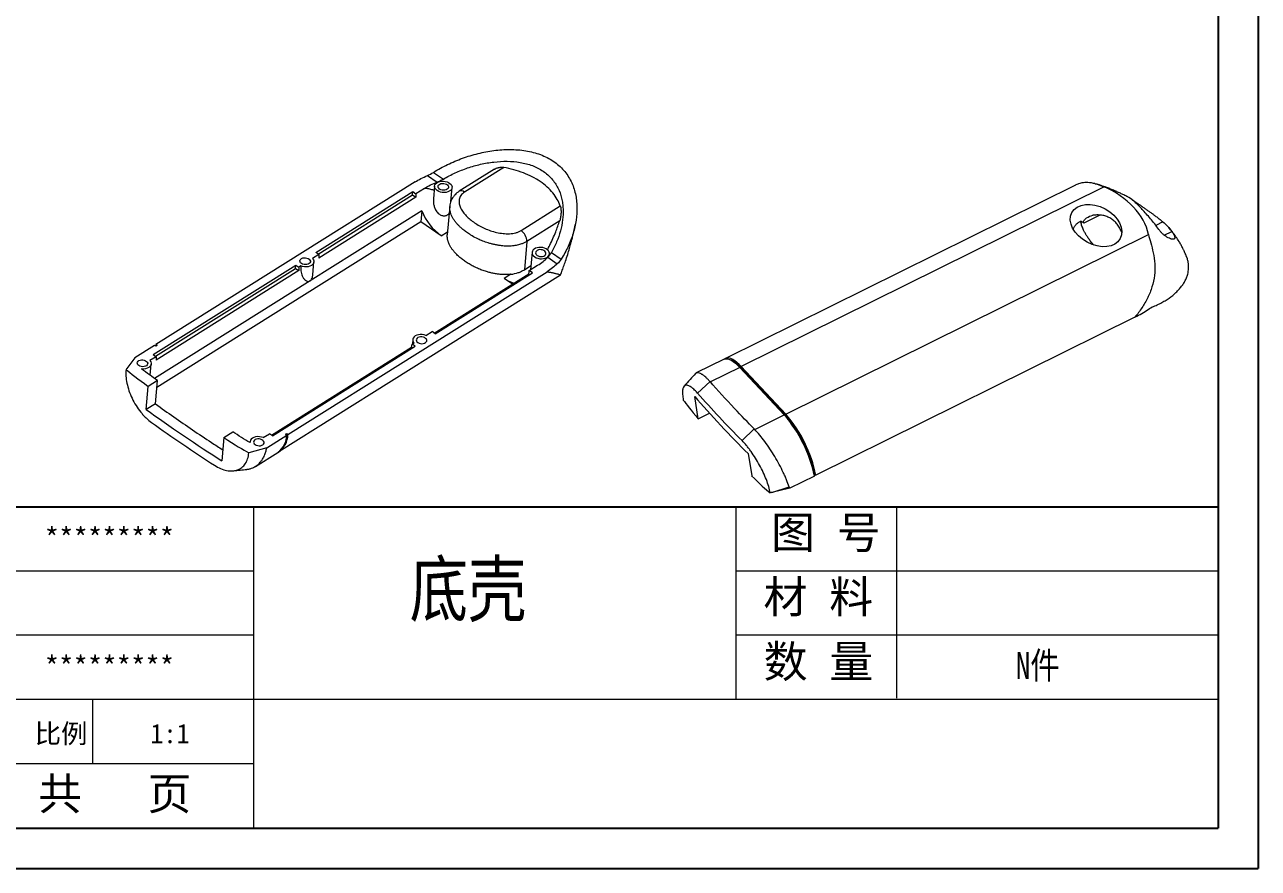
# Model space of a CAD drawing. Header units: inches. Extents: x 3168 to 3805, y 519 to 654.
# Drawn here: x 3259.9 to 3358.4, y 519 to 586.5 of the extents above; entities that cross this region are included whole.
import ezdxf

# ---------------------------------------------------------------- set-up
doc = ezdxf.new("R2010")
doc.units = ezdxf.units.IN
doc.layers.add('文字', color=81, linetype='Continuous')
doc.layers.add('细实线', color=3, linetype='Continuous', lineweight=9)
doc.styles.get("Standard").update_dxf_attribs({"font": 'txt', "bigfont": 'gbcbig.shx'})
doc.styles.add('宋体', font='', dxfattribs={"width": 0.8, "height": 3.5})
doc.styles.get('宋体').set_extended_font_data('SimSun')

msp = doc.modelspace()

# ---------------------------------------------------------------- linework, layer by layer
for p, q in [((3358.445, 653.956), (3358.445, 519.041)), ((3355.232, 650.744), (3355.232, 522.253)), ((3239.59, 547.951), (3355.232, 547.951)), ((3172.573, 522.253), (3355.232, 522.253)), ((3167.636, 519.041), (3358.445, 519.041))]:
    msp.add_line(p, q)
at = {"color": 7, "linetype": 'Continuous', "lineweight": 15}
for p, q in [((3297.394, 574.938), (3294.584, 573.173)), ((3298.139, 575.08), (3295.002, 573.11)), ((3291.051, 573.922), (3270.34, 560.917)), ((3292.042, 574.433), (3292.81, 573.91)), ((3292.53, 574.69), (3293.315, 574.157)), ((3283.116, 568.282), (3290.878, 573.156)), ((3283.307, 568.152), (3290.855, 572.891)), ((3290.855, 572.891), (3290.878, 573.156)), ((3290.855, 572.891), (3291.122, 572.709)), ((3290.878, 573.156), (3291.129, 572.985)), ((3291.804, 573.409), (3291.129, 572.985)), ((3292.612, 573.592), (3292.525, 572.572)), ((3293.911, 572.35), (3294.007, 573.473)), ((3343.824, 573.678), (3315.863, 559.811)), ((3346.114, 573.532), (3317.122, 559.153)), ((3291.122, 572.709), (3283.36, 567.835)), ((3293.827, 571.974), (3293.632, 569.697)), ((3294, 572.555), (3293.932, 572.595)), ((3299.525, 570.034), (3302.659, 572.002)), ((3291.591, 571.614), (3282.668, 566.011)), ((3291.591, 571.614), (3291.516, 570.73)), ((3291.516, 570.73), (3270.415, 557.48)), ((3293.149, 569.62), (3291.516, 570.73)), ((3302.616, 570.817), (3299.983, 569.163)), ((3299.983, 569.163), (3299.789, 566.903)), ((3320.677, 555.349), (3349.669, 569.729)), ((3283.367, 568.111), (3282.867, 567.797)), ((3283.367, 568.111), (3283.116, 568.282)), ((3300.403, 568.295), (3300.283, 566.901)), ((3301.655, 567.896), (3302.424, 567.373)), ((3301.787, 568.052), (3301.797, 568.176)), ((3301.946, 568.287), (3302.732, 567.753)), ((3270.115, 560.118), (3281.515, 567.277)), ((3270.306, 559.988), (3281.492, 567.012)), ((3281.492, 567.012), (3281.515, 567.277)), ((3281.492, 567.012), (3281.759, 566.83)), ((3281.515, 567.277), (3281.766, 567.106)), ((3281.927, 567.207), (3281.766, 567.106)), ((3282.881, 566.498), (3282.969, 567.527)), ((3299.789, 566.903), (3300.312, 567.231)), ((3300.176, 566.833), (3300.851, 567.257)), ((3282.668, 566.011), (3270.236, 558.204)), ((3281.759, 566.83), (3270.359, 559.672)), ((3280.178, 552.359), (3302.675, 566.486)), ((3280.894, 553.74), (3301.605, 566.745)), ((3292.59, 561.84), (3300.137, 566.579)), ((3292.665, 561.788), (3300.427, 566.662)), ((3298.711, 566.539), (3298.175, 566.202)), ((3298.829, 565.757), (3298.175, 566.202)), ((3300.213, 566.528), (3300.137, 566.579)), ((3300.427, 566.662), (3300.176, 566.833)), ((3348.587, 563.115), (3323.085, 550.466)), ((3291.914, 561.645), (3292.414, 561.959)), ((3292.665, 561.788), (3292.414, 561.959)), ((3290.813, 560.954), (3290.974, 561.055)), ((3290.872, 561.324), (3290.842, 560.972)), ((3270.243, 560.856), (3268.65, 559.856)), ((3270.115, 560.118), (3270.366, 559.947)), ((3270.343, 560.787), (3270.243, 560.856)), ((3270.34, 560.917), (3270.332, 560.795)), ((3270.44, 560.848), (3270.34, 560.917)), ((3270.44, 560.848), (3270.343, 560.787)), ((3279.589, 553.676), (3290.775, 560.7)), ((3279.664, 553.624), (3291.064, 560.783)), ((3290.85, 560.649), (3290.775, 560.7)), ((3291.064, 560.783), (3290.813, 560.954)), ((3268.65, 559.856), (3268.017, 559.007)), ((3270.366, 559.947), (3269.866, 559.633)), ((3269.89, 558.461), (3269.968, 559.364)), ((3315.744, 559.751), (3313.522, 558.649)), ((3317.002, 559.094), (3314.652, 557.928)), ((3317.002, 559.094), (3320.558, 555.29)), ((3320.677, 555.349), (3317.122, 559.153)), ((3320.694, 555.248), (3317.138, 559.051)), ((3270.462, 558.035), (3269.734, 557.578)), ((3270.304, 556.182), (3270.462, 558.035)), ((3269.576, 555.725), (3269.734, 557.578)), ((3314.627, 557.955), (3313.631, 557.039)), ((3270.304, 556.182), (3269.576, 555.725)), ((3313.688, 554.991), (3313.4, 556.767)), ((3313.688, 554.991), (3314.581, 555.434)), ((3318.202, 554.122), (3320.558, 555.29)), ((3318.146, 554.186), (3317.187, 553.236)), ((3275.766, 553.477), (3275.607, 551.624)), ((3275.766, 553.477), (3276.494, 553.934)), ((3277.871, 553.16), (3277.864, 553.083)), ((3278.912, 553.481), (3279.413, 553.795)), ((3279.197, 552.673), (3280.797, 553.679)), ((3279.664, 553.624), (3279.413, 553.795)), ((3280.697, 553.747), (3280.794, 553.808)), ((3280.697, 553.747), (3280.797, 553.679)), ((3280.781, 553.69), (3280.794, 553.808)), ((3280.794, 553.808), (3280.894, 553.74)), ((3279.197, 552.673), (3277.759, 552.264)), ((3278.304, 551.182), (3280.081, 552.298)), ((3317.667, 552.203), (3317.955, 550.427)), ((3322.966, 550.407), (3321.005, 549.434)), ((3323.014, 550.542), (3322.948, 550.509)), ((3323.014, 550.542), (3323.085, 550.466)), ((3319.556, 549.098), (3320.95, 549.553)), ((3321.005, 549.434), (3319.556, 549.098))]:
    msp.add_line(p, q, dxfattribs=at)
at = {"color": 8, "linetype": 'Continuous', "lineweight": 15}
for p, q in [((3345.789, 571.273), (3344.505, 570.636)), ((3293.149, 569.62), (3293.653, 569.936)), ((3350.817, 570.732), (3350.252, 570.452)), ((3350.917, 569.668), (3351.528, 569.971)), ((3317.138, 559.051), (3317.072, 559.019)), ((3320.627, 555.215), (3320.694, 555.248))]:
    msp.add_line(p, q, dxfattribs=at)
at = {"color": 7, "linetype": 'Continuous', "lineweight": 15, "flags": 128}
for points in [[(3292.825, 573.228), (3292.728, 573.309), (3292.658, 573.4), (3292.619, 573.497), (3292.613, 573.596), (3292.638, 573.692), (3292.696, 573.78), (3292.782, 573.857), (3292.892, 573.919), (3293.022, 573.963), (3293.166, 573.986), (3293.316, 573.989), (3293.466, 573.97), (3293.609, 573.93), (3293.738, 573.872), (3293.846, 573.798), (3293.93, 573.712), (3293.984, 573.617), (3294.008, 573.519), (3293.998, 573.421), (3293.956, 573.328), (3293.884, 573.245), (3293.785, 573.175), (3293.664, 573.122), (3293.527, 573.088), (3293.379, 573.075), (3293.228, 573.083), (3293.08, 573.113), (3292.944, 573.162), (3292.825, 573.228)], [(3293.019, 573.35), (3292.948, 573.412), (3292.904, 573.483), (3292.891, 573.558), (3292.908, 573.631), (3292.955, 573.696), (3293.029, 573.75), (3293.123, 573.787), (3293.231, 573.805), (3293.345, 573.804), (3293.457, 573.782), (3293.557, 573.742), (3293.639, 573.686), (3293.697, 573.618), (3293.726, 573.545), (3293.724, 573.47), (3293.691, 573.401), (3293.63, 573.34), (3293.546, 573.295), (3293.444, 573.266), (3293.331, 573.258), (3293.218, 573.27), (3293.111, 573.301), (3293.019, 573.35)], [(3300.615, 567.931), (3300.734, 567.864), (3300.871, 567.815), (3301.018, 567.786), (3301.169, 567.778), (3301.317, 567.791), (3301.455, 567.824), (3301.576, 567.877), (3301.674, 567.947), (3301.746, 568.03), (3301.788, 568.123), (3301.798, 568.221), (3301.775, 568.32), (3301.72, 568.415), (3301.637, 568.501), (3301.528, 568.575), (3301.399, 568.633), (3301.257, 568.672), (3301.107, 568.691), (3300.956, 568.689), (3300.813, 568.665), (3300.683, 568.622), (3300.572, 568.56), (3300.486, 568.483), (3300.429, 568.394), (3300.403, 568.299), (3300.41, 568.2), (3300.449, 568.102), (3300.518, 568.011), (3300.615, 567.931)], [(3300.809, 568.052), (3300.901, 568.004), (3301.008, 567.973), (3301.122, 567.961), (3301.234, 567.969), (3301.336, 567.997), (3301.421, 568.043), (3301.482, 568.103), (3301.514, 568.173), (3301.516, 568.248), (3301.487, 568.321), (3301.429, 568.388), (3301.347, 568.444), (3301.247, 568.485), (3301.135, 568.506), (3301.022, 568.508), (3300.913, 568.49), (3300.819, 568.452), (3300.746, 568.399), (3300.698, 568.333), (3300.681, 568.26), (3300.695, 568.186), (3300.738, 568.115), (3300.809, 568.052)], [(3281.98, 567.404), (3281.91, 567.466), (3281.866, 567.538), (3281.852, 567.612), (3281.87, 567.685), (3281.917, 567.751), (3281.99, 567.804), (3282.085, 567.842), (3282.193, 567.86), (3282.307, 567.858), (3282.418, 567.836), (3282.519, 567.796), (3282.601, 567.74), (3282.658, 567.673), (3282.687, 567.6), (3282.686, 567.525), (3282.653, 567.455), (3282.592, 567.395), (3282.507, 567.349), (3282.405, 567.321), (3282.293, 567.313), (3282.179, 567.324), (3282.072, 567.356), (3281.98, 567.404)], [(3282.867, 567.797), (3282.932, 567.703), (3282.966, 567.604), (3282.966, 567.504), (3282.933, 567.407), (3282.868, 567.32), (3282.774, 567.245), (3282.656, 567.187), (3282.52, 567.148), (3282.372, 567.13), (3282.219, 567.135), (3282.068, 567.16), (3281.927, 567.207)], [(3291.914, 561.645), (3291.773, 561.691), (3291.622, 561.717), (3291.469, 561.721), (3291.321, 561.703), (3291.185, 561.664), (3291.067, 561.606), (3290.973, 561.532), (3290.908, 561.444), (3290.875, 561.348), (3290.875, 561.248), (3290.909, 561.149), (3290.974, 561.055)], [(3291.278, 561.082), (3291.371, 561.033), (3291.477, 561.002), (3291.591, 560.99), (3291.703, 560.998), (3291.805, 561.027), (3291.89, 561.072), (3291.951, 561.133), (3291.984, 561.202), (3291.986, 561.277), (3291.957, 561.351), (3291.899, 561.418), (3291.817, 561.474), (3291.716, 561.514), (3291.605, 561.536), (3291.491, 561.537), (3291.383, 561.519), (3291.288, 561.482), (3291.215, 561.428), (3291.168, 561.363), (3291.15, 561.29), (3291.164, 561.215), (3291.208, 561.144), (3291.278, 561.082)], [(3268.979, 559.24), (3268.909, 559.303), (3268.865, 559.374), (3268.851, 559.448), (3268.869, 559.521), (3268.916, 559.587), (3268.989, 559.64), (3269.084, 559.678), (3269.192, 559.696), (3269.306, 559.694), (3269.417, 559.673), (3269.517, 559.632), (3269.6, 559.576), (3269.657, 559.509), (3269.686, 559.436), (3269.684, 559.361), (3269.652, 559.291), (3269.591, 559.231), (3269.506, 559.185), (3269.404, 559.157), (3269.292, 559.149), (3269.178, 559.161), (3269.071, 559.192), (3268.979, 559.24)], [(3269.866, 559.633), (3269.931, 559.538), (3269.965, 559.438), (3269.964, 559.337), (3269.93, 559.24), (3269.863, 559.153), (3269.767, 559.078), (3269.648, 559.02), (3269.509, 558.982), (3269.359, 558.966), (3269.205, 558.972)], [(3315.744, 559.751), (3315.803, 559.774), (3315.915, 559.79), (3316.041, 559.777), (3316.178, 559.733), (3316.326, 559.661), (3316.484, 559.559), (3316.651, 559.43), (3316.824, 559.275), (3317.002, 559.094)], [(3317.122, 559.153), (3316.943, 559.334), (3316.77, 559.49), (3316.604, 559.619), (3316.446, 559.72), (3316.298, 559.793), (3316.16, 559.836), (3316.035, 559.85), (3315.922, 559.834), (3315.824, 559.788), (3315.807, 559.775)], [(3278.912, 553.481), (3278.77, 553.528), (3278.619, 553.553), (3278.464, 553.557), (3278.315, 553.539), (3278.178, 553.499), (3278.06, 553.439), (3277.968, 553.363), (3277.904, 553.274), (3277.873, 553.177), (3277.876, 553.076)], [(3278.277, 552.918), (3278.369, 552.869), (3278.476, 552.838), (3278.59, 552.826), (3278.702, 552.834), (3278.804, 552.863), (3278.889, 552.909), (3278.95, 552.969), (3278.983, 553.039), (3278.984, 553.113), (3278.955, 553.187), (3278.898, 553.254), (3278.816, 553.31), (3278.715, 553.35), (3278.604, 553.372), (3278.49, 553.374), (3278.382, 553.355), (3278.287, 553.318), (3278.214, 553.264), (3278.167, 553.199), (3278.149, 553.126), (3278.163, 553.051), (3278.207, 552.98), (3278.277, 552.918)]]:
    msp.add_lwpolyline(points, dxfattribs=at)
at = {"color": 7, "linetype": 'Continuous', "lineweight": 15}
for centre, radius, start, end in [((3293.484, 572.788), 2.363, 175.2253, 181.91103), ((3295.791, 573.289), 4.522, 201.74982, 234.24812), ((3298.921, 569.162), 1.061, 0.07529, 55.3098), ((3285.722, 567.914), 2.363, 175.2253, 181.91103), ((3284.121, 566.909), 2.363, 175.2253, 181.91103), ((3299.544, 568.137), 2.371, 234.71477, 255.72311), ((3298.267, 566.992), 1.916, 347.55446, 355.24473), ((3288.904, 561.113), 1.916, 347.55446, 355.24473), ((3272.721, 559.75), 2.363, 175.2253, 181.91103), ((3315.449, 557.673), 2.181, 39.21599, 68.3001), ((3312.529, 548.296), 10.648, 11.43492, 41.06091), ((3312.646, 548.354), 10.65, 11.4386, 41.05723), ((3312.955, 548.507), 10.263, 11.4386, 41.05723), ((3279.093, 553.687), 1.704, 305.39964, 359.72219), ((3279.207, 553.743), 1.687, 303.0899, 359.88044)]:
    msp.add_arc(centre, radius, start, end, dxfattribs=at)
at = {"color": 8, "linetype": 'Continuous', "lineweight": 15}
msp.add_arc((3294.746, 572.828), 0.381, 47.72331, 114.96241, dxfattribs=at)
at = {"color": 7, "linetype": 'Continuous', "lineweight": 15}
for centre, major_axis, ratio, start_param, end_param in [((3343.689, 569.546), (5.982, -1.339), 0.743387, 0.331709, 1.324338), ((3272.949, 555.653), (5.281, -3.585), 0.041095, 3.503678, 4.086105), ((3316.066, 552.83), (-3.738, 3.99), 0.058398, 0.362679, 0.944979), ((3315.779, 554.607), (-3.738, 3.99), 0.058398, 0.944979, 2.16147), ((3272.79, 553.799), (5.281, -3.585), 0.041095, 4.086105, 5.302596), ((3272.949, 555.653), (5.281, -3.585), 0.041095, 5.302596, 5.884896), ((3316.066, 552.83), (-3.738, 3.99), 0.058398, 2.16147, 2.743897), ((3309.392, 546.737), (11.631, 2.633), 0.227157, 0.024823, 0.07206)]:
    msp.add_ellipse(centre, major_axis=major_axis, ratio=ratio, start_param=start_param, end_param=end_param, dxfattribs=at)
msp.add_ellipse((3345.481, 570.435), major_axis=(1.933, -1.043), ratio=0.689432, dxfattribs=at)
for points, knots in [([(3292.53, 574.69), (3292.892, 574.919), (3293.267, 575.125), (3294.039, 575.499), (3294.436, 575.667), (3295.05, 575.889), (3295.257, 575.958), (3295.672, 576.084), (3295.881, 576.142), (3296.508, 576.297), (3296.93, 576.378), (3297.568, 576.461), (3297.782, 576.482), (3298.211, 576.511), (3298.427, 576.518), (3299.067, 576.516), (3299.485, 576.484), (3300.098, 576.383), (3300.3, 576.341), (3300.696, 576.237), (3300.887, 576.176), (3301.442, 575.967), (3301.785, 575.793), (3302.257, 575.474), (3302.407, 575.359), (3302.683, 575.115), (3302.811, 574.987), (3303.048, 574.716), (3303.156, 574.574), (3303.354, 574.276), (3303.442, 574.122), (3303.675, 573.649), (3303.789, 573.319), (3303.905, 572.806), (3303.934, 572.632), (3303.975, 572.284), (3303.987, 572.11), (3303.999, 571.584), (3303.975, 571.231), (3303.897, 570.697), (3303.863, 570.517), (3303.783, 570.161), (3303.736, 569.985), (3303.577, 569.457), (3303.445, 569.11), (3303.129, 568.424), (3302.944, 568.084), (3302.732, 567.753)], [0, 0, 0, 0, 0.0625, 0.0625, 0.125, 0.125, 0.15625, 0.15625, 0.1875, 0.1875, 0.25, 0.25, 0.28125, 0.28125, 0.3125, 0.3125, 0.375, 0.375, 0.40625, 0.40625, 0.4375, 0.4375, 0.5, 0.5, 0.53125, 0.53125, 0.5625, 0.5625, 0.59375, 0.59375, 0.625, 0.625, 0.6875, 0.6875, 0.71875, 0.71875, 0.75, 0.75, 0.8125, 0.8125, 0.84375, 0.84375, 0.875, 0.875, 0.9375, 0.9375, 1, 1, 1, 1]), ([(3293.315, 574.157), (3293.467, 574.246), (3293.624, 574.333), (3293.942, 574.497), (3294.102, 574.574), (3294.589, 574.795), (3294.92, 574.925), (3295.595, 575.153), (3295.938, 575.251), (3296.639, 575.412), (3296.997, 575.475), (3297.706, 575.558), (3298.059, 575.579), (3298.764, 575.57), (3299.117, 575.541), (3299.792, 575.426), (3300.118, 575.342), (3300.739, 575.107), (3301.028, 574.959), (3301.42, 574.694), (3301.544, 574.598), (3301.773, 574.396), (3301.879, 574.29), (3302.075, 574.066), (3302.165, 573.948), (3302.329, 573.702), (3302.403, 573.574), (3302.599, 573.183), (3302.695, 572.91), (3302.797, 572.486), (3302.823, 572.342), (3302.862, 572.054), (3302.874, 571.91), (3302.892, 571.475), (3302.879, 571.182), (3302.808, 570.594), (3302.749, 570.296), (3302.59, 569.71), (3302.491, 569.42), (3302.25, 568.848), (3302.11, 568.565), (3301.946, 568.287)], [0, 0, 0, 0, 0.03125, 0.03125, 0.0625, 0.0625, 0.125, 0.125, 0.1875, 0.1875, 0.25, 0.25, 0.3125, 0.3125, 0.375, 0.375, 0.4375, 0.4375, 0.5, 0.5, 0.53125, 0.53125, 0.5625, 0.5625, 0.59375, 0.59375, 0.625, 0.625, 0.6875, 0.6875, 0.71875, 0.71875, 0.75, 0.75, 0.8125, 0.8125, 0.875, 0.875, 0.9375, 0.9375, 1, 1, 1, 1]), ([(3297.394, 574.937), (3297.41, 574.947), (3297.446, 574.969), (3297.506, 574.999), (3297.572, 575.027), (3297.645, 575.051), (3297.724, 575.072), (3297.81, 575.087), (3297.898, 575.096), (3297.983, 575.097), (3298.064, 575.092), (3298.114, 575.084), (3298.139, 575.08)], [0, 0, 0, 0, 0.07411, 0.167592, 0.26251, 0.357888, 0.46832, 0.579454, 0.692854, 0.807077, 0.90324, 1, 1, 1, 1]), ([(3302.659, 572.002), (3302.596, 572.181), (3302.515, 572.357), (3302.317, 572.705), (3302.199, 572.878), (3301.795, 573.373), (3301.461, 573.676), (3300.656, 574.225), (3300.204, 574.457), (3299.462, 574.742), (3299.203, 574.827), (3298.679, 574.971), (3298.411, 575.031), (3298.139, 575.08)], [0, 0, 0, 0, 0.125, 0.125, 0.25, 0.25, 0.5, 0.5, 0.75, 0.75, 0.875, 0.875, 1, 1, 1, 1]), ([(3292.81, 573.91), (3292.893, 573.943), (3292.978, 573.98), (3293.146, 574.062), (3293.23, 574.107), (3293.315, 574.157)], [0, 0, 0, 0, 0.5, 0.5, 1, 1, 1, 1]), ([(3343.826, 573.674), (3343.921, 573.72), (3344.133, 573.82), (3344.424, 573.887), (3344.701, 573.909), (3344.905, 573.897), (3345.149, 573.863), (3345.397, 573.802), (3345.699, 573.701), (3345.925, 573.612), (3346.067, 573.552), (3346.114, 573.532)], [0, 0, 0, 0, 0.133026, 0.294513, 0.404062, 0.515289, 0.571177, 0.729546, 0.836735, 0.945404, 1, 1, 1, 1]), ([(3292.582, 573.241), (3292.545, 573.254), (3292.392, 573.308), (3292.144, 573.362), (3291.929, 573.396), (3291.819, 573.408), (3291.807, 573.409), (3291.804, 573.409)], [0, 0, 0, 0, 0.131666, 0.543959, 0.950571, 0.990097, 1, 1, 1, 1]), ([(3294.585, 573.174), (3294.585, 573.174), (3294.517, 573.136), (3294.403, 573.047), (3294.243, 572.903), (3294.111, 572.745), (3294.002, 572.571), (3293.918, 572.388), (3293.861, 572.197), (3293.833, 572.055), (3293.83, 571.978), (3293.829, 571.966)], [0, 0, 0, 0, 0.000529, 0.150492, 0.282908, 0.424075, 0.561575, 0.69853, 0.835974, 0.975178, 1, 1, 1, 1]), ([(3295.002, 573.11), (3294.88, 573.033), (3294.784, 572.943), (3294.642, 572.74), (3294.599, 572.631), (3294.56, 572.406), (3294.563, 572.293), (3294.606, 572.065), (3294.645, 571.952), (3294.749, 571.731), (3294.814, 571.623), (3294.966, 571.412), (3295.053, 571.309), (3295.337, 571.012), (3295.558, 570.829), (3295.932, 570.574), (3296.064, 570.493), (3296.337, 570.342), (3296.478, 570.271), (3296.772, 570.14), (3296.924, 570.08), (3297.241, 569.972), (3297.406, 569.924), (3297.739, 569.847), (3297.91, 569.817), (3298.258, 569.78), (3298.432, 569.774), (3298.689, 569.786), (3298.776, 569.794), (3298.943, 569.819), (3299.023, 569.835), (3299.18, 569.877), (3299.256, 569.902), (3299.398, 569.962), (3299.464, 569.996), (3299.525, 570.034)], [0, 0, 0, 0, 0.0625, 0.0625, 0.125, 0.125, 0.1875, 0.1875, 0.25, 0.25, 0.3125, 0.3125, 0.375, 0.375, 0.5, 0.5, 0.5625, 0.5625, 0.625, 0.625, 0.6875, 0.6875, 0.75, 0.75, 0.8125, 0.8125, 0.875, 0.875, 0.90625, 0.90625, 0.9375, 0.9375, 0.96875, 0.96875, 1, 1, 1, 1]), ([(3348.055, 572.706), (3348.043, 572.713), (3347.922, 572.777), (3347.712, 572.879), (3347.415, 573.02), (3347.118, 573.153), (3346.805, 573.286), (3346.539, 573.393), (3346.337, 573.471), (3346.175, 573.531), (3345.979, 573.603), (3345.766, 573.678), (3345.616, 573.727), (3345.554, 573.748)], [0, 0, 0, 0, 0.0156009, 0.1513896, 0.2582671, 0.3787874, 0.5106094, 0.6341006, 0.6961903, 0.7500346, 0.8248665, 0.9269128, 1, 1, 1, 1]), ([(3292.53, 572.571), (3292.526, 572.541), (3292.511, 572.423), (3292.526, 572.213), (3292.578, 571.944), (3292.67, 571.717), (3292.785, 571.539), (3292.894, 571.42), (3293.009, 571.33), (3293.121, 571.269), (3293.241, 571.228), (3293.357, 571.211), (3293.467, 571.217), (3293.562, 571.241), (3293.647, 571.281), (3293.715, 571.334), (3293.76, 571.382), (3293.776, 571.413), (3293.78, 571.419)], [0, 0, 0, 0, 0.037851, 0.150243, 0.264828, 0.383372, 0.4573, 0.533372, 0.58802, 0.644114, 0.698828, 0.75557, 0.803922, 0.853904, 0.898829, 0.945111, 0.989195, 1, 1, 1, 1]), ([(3302.659, 572.002), (3302.684, 571.93), (3302.701, 571.846), (3302.72, 571.659), (3302.723, 571.558), (3302.715, 571.347), (3302.705, 571.237), (3302.671, 571.019), (3302.647, 570.912), (3302.616, 570.817)], [0, 0, 0, 0, 0.25, 0.25, 0.5, 0.5, 0.75, 0.75, 1, 1, 1, 1]), ([(3348.101, 572.681), (3348.095, 572.684), (3348.082, 572.692), (3348.068, 572.7), (3348.059, 572.705), (3348.056, 572.706), (3348.056, 572.707)], [0, 0, 0, 0, 0.3020153, 0.6064612, 0.9183402, 1, 1, 1, 1]), ([(3350.5, 570.117), (3350.28, 570.428), (3350.052, 570.715), (3349.712, 571.117), (3349.599, 571.247), (3349.381, 571.492), (3349.275, 571.608), (3349.071, 571.827), (3348.972, 571.93), (3348.781, 572.123), (3348.688, 572.213), (3348.421, 572.459), (3348.259, 572.589), (3348.101, 572.681)], [0, 0, 0, 0, 0.25, 0.25, 0.375, 0.375, 0.5, 0.5, 0.625, 0.625, 0.75, 0.75, 1, 1, 1, 1]), ([(3348.37, 572.492), (3348.388, 572.48), (3348.479, 572.42), (3348.616, 572.329), (3348.768, 572.226), (3348.905, 572.133), (3349.069, 572.02), (3349.274, 571.878), (3349.451, 571.754), (3349.592, 571.654), (3349.696, 571.581), (3349.832, 571.483), (3350.003, 571.36), (3350.18, 571.229), (3350.354, 571.099), (3350.512, 570.978), (3350.649, 570.869), (3350.746, 570.791), (3350.793, 570.752), (3350.817, 570.732)], [0, 0, 0, 0, 0.025801, 0.128092, 0.179636, 0.218883, 0.297727, 0.37788, 0.459431, 0.500468, 0.53865, 0.576833, 0.65453, 0.733324, 0.781238, 0.862182, 0.928159, 0.963999, 1, 1, 1, 1]), ([(3344.505, 570.636), (3344.488, 570.647), (3344.472, 570.659), (3344.451, 570.689), (3344.447, 570.709), (3344.454, 570.75), (3344.464, 570.77), (3344.487, 570.81), (3344.501, 570.829), (3344.574, 570.921), (3344.646, 570.985), (3344.872, 571.151), (3345.043, 571.228), (3345.226, 571.255)], [0, 0, 0, 0, 0.0625, 0.0625, 0.125, 0.125, 0.1875, 0.1875, 0.25, 0.25, 0.5, 0.5, 1, 1, 1, 1]), ([(3347.531, 569.869), (3347.529, 569.877), (3347.507, 569.946), (3347.454, 570.069), (3347.372, 570.236), (3347.277, 570.392), (3347.172, 570.538), (3347.057, 570.672), (3346.932, 570.794), (3346.799, 570.903), (3346.657, 571), (3346.506, 571.082), (3346.348, 571.152), (3346.182, 571.207), (3346.009, 571.247), (3345.83, 571.273), (3345.645, 571.284), (3345.483, 571.281), (3345.342, 571.27), (3345.265, 571.26), (3345.226, 571.255)], [0, 0, 0, 0, 0.007882, 0.069807, 0.131435, 0.193338, 0.254965, 0.316861, 0.378488, 0.440383, 0.50201, 0.563912, 0.62554, 0.687459, 0.749092, 0.811056, 0.87063, 0.930599, 0.965243, 1, 1, 1, 1]), ([(3301.633, 568.49), (3301.698, 568.615), (3301.855, 568.917), (3302.076, 569.398), (3302.354, 570.051), (3302.515, 570.522), (3302.616, 570.817)], [0, 0, 0, 0, 0.1613974, 0.3880378, 0.6158024, 1, 1, 1, 1]), ([(3302.678, 566.488), (3302.68, 566.492), (3302.704, 566.551), (3302.775, 566.737), (3302.896, 567.059), (3303.051, 567.502), (3303.21, 567.984), (3303.357, 568.467), (3303.479, 568.898), (3303.58, 569.282), (3303.699, 569.761), (3303.792, 570.173), (3303.85, 570.466), (3303.862, 570.522)], [0, 0, 0, 0, 0.0028992, 0.0455635, 0.1406206, 0.2474044, 0.3784397, 0.5014606, 0.6063204, 0.6979355, 0.785076, 0.9592681, 1, 1, 1, 1]), ([(3351.136, 569.514), (3351.092, 569.537), (3351.045, 569.568), (3350.942, 569.645), (3350.886, 569.692), (3350.773, 569.797), (3350.714, 569.857), (3350.602, 569.983), (3350.547, 570.05), (3350.5, 570.117)], [0, 0, 0, 0, 0.25, 0.25, 0.5, 0.5, 0.75, 0.75, 1, 1, 1, 1]), ([(3350.817, 570.732), (3350.955, 570.616), (3351.084, 570.494), (3351.322, 570.24), (3351.43, 570.108), (3351.528, 569.971)], [0.8522722, 0.8522722, 0.8522722, 0.8522722, 0.86064694, 0.86064694, 0.86902193, 0.86902193, 0.86902193, 0.86902193]), ([(3351.528, 569.971), (3351.586, 569.889), (3351.633, 569.815), (3351.705, 569.682), (3351.731, 569.622), (3351.775, 569.471), (3351.762, 569.404), (3351.697, 569.352), (3351.667, 569.343), (3351.594, 569.339), (3351.551, 569.345), (3351.403, 569.383), (3351.279, 569.437), (3351.136, 569.514)], [0, 0, 0, 0, 0.125, 0.125, 0.25, 0.25, 0.5, 0.5, 0.625, 0.625, 0.75, 0.75, 1, 1, 1, 1]), ([(3352.718, 567.922), (3352.692, 567.99), (3352.63, 568.153), (3352.527, 568.382), (3352.426, 568.59), (3352.343, 568.752), (3352.267, 568.891), (3352.189, 569.028), (3352.057, 569.248), (3351.858, 569.553), (3351.586, 569.925), (3351.382, 570.16), (3351.283, 570.273)], [0, 0, 0, 0, 0.079973, 0.190477, 0.273935, 0.333268, 0.389173, 0.446059, 0.503919, 0.666856, 0.839194, 1, 1, 1, 1]), ([(3298.711, 566.539), (3298.706, 566.538), (3298.66, 566.533), (3298.592, 566.527), (3298.507, 566.521), (3298.379, 566.514), (3298.249, 566.513), (3298.118, 566.517), (3298.031, 566.52), (3297.916, 566.528), (3297.775, 566.541), (3297.63, 566.559), (3297.435, 566.588), (3297.241, 566.626), (3297.097, 566.66), (3297.001, 566.683), (3296.905, 566.709), (3296.748, 566.754), (3296.578, 566.808), (3296.396, 566.873), (3296.157, 566.966), (3295.923, 567.069), (3295.754, 567.153), (3295.642, 567.211), (3295.531, 567.271), (3295.37, 567.363), (3295.214, 567.46), (3295.064, 567.559), (3294.87, 567.697), (3294.686, 567.842), (3294.513, 567.995), (3294.39, 568.113), (3294.281, 568.225), (3294.186, 568.332), (3294.104, 568.432), (3294.001, 568.568), (3293.908, 568.708), (3293.828, 568.851), (3293.775, 568.961), (3293.733, 569.062), (3293.701, 569.153), (3293.677, 569.233), (3293.651, 569.341), (3293.634, 569.451), (3293.628, 569.56), (3293.627, 569.634), (3293.631, 569.679), (3293.633, 569.697)], [0, 0, 0, 0, 0.002071, 0.018969, 0.027431, 0.035867, 0.070181, 0.078822, 0.08744, 0.104843, 0.124035, 0.143226, 0.162417, 0.201738, 0.221493, 0.221525, 0.241249, 0.261301, 0.287624, 0.313946, 0.340268, 0.394176, 0.421265, 0.421308, 0.448353, 0.475867, 0.502875, 0.529883, 0.556891, 0.611915, 0.639562, 0.667208, 0.695293, 0.717329, 0.739366, 0.761404, 0.806247, 0.828787, 0.851328, 0.874269, 0.890479, 0.906689, 0.9229, 0.955903, 0.972495, 0.989087, 1, 1, 1, 1]), ([(3349.669, 569.729), (3349.715, 569.52), (3349.777, 569.294), (3349.913, 568.801), (3349.987, 568.531), (3350.106, 567.97), (3350.152, 567.677), (3350.191, 567.063), (3350.183, 566.754), (3350.107, 566.139), (3350.039, 565.829), (3349.854, 565.235), (3349.739, 564.949), (3349.467, 564.392), (3349.31, 564.121), (3349.054, 563.733), (3348.965, 563.606), (3348.781, 563.357), (3348.684, 563.233), (3348.587, 563.115)], [0, 0, 0, 0, 0.125, 0.125, 0.25, 0.25, 0.375, 0.375, 0.5, 0.5, 0.625, 0.625, 0.75, 0.75, 0.875, 0.875, 0.9375, 0.9375, 1, 1, 1, 1]), ([(3301.946, 568.287), (3301.902, 568.211), (3301.855, 568.14), (3301.758, 568.009), (3301.707, 567.949), (3301.655, 567.896)], [0, 0, 0, 0, 0.5, 0.5, 1, 1, 1, 1]), ([(3350.074, 563.972), (3350.204, 564.028), (3350.463, 564.14), (3350.821, 564.328), (3351.264, 564.595), (3351.655, 564.888), (3351.991, 565.203), (3352.215, 565.449), (3352.411, 565.707), (3352.577, 565.975), (3352.71, 566.253), (3352.826, 566.597), (3352.893, 567.015), (3352.863, 567.427), (3352.792, 567.731), (3352.738, 567.868), (3352.717, 567.921)], [0, 0, 0, 0, 0.0653748, 0.1309837, 0.1960005, 0.3253834, 0.389284, 0.4533806, 0.5176114, 0.5817775, 0.6461196, 0.7107439, 0.8125744, 0.9159629, 0.9676273, 1, 1, 1, 1]), ([(3281.927, 567.207), (3281.916, 567.079), (3281.919, 566.945), (3281.955, 566.672), (3281.988, 566.534), (3282.073, 566.337), (3282.107, 566.273), (3282.188, 566.156), (3282.236, 566.102), (3282.345, 566.016), (3282.408, 565.984), (3282.54, 565.962), (3282.609, 565.974), (3282.668, 566.011)], [0, 0, 0, 0, 0.25, 0.25, 0.5, 0.5, 0.625, 0.625, 0.75, 0.75, 0.875, 0.875, 1, 1, 1, 1]), ([(3298.711, 566.539), (3298.916, 566.562), (3299.111, 566.607), (3299.385, 566.701), (3299.474, 566.737), (3299.639, 566.815), (3299.717, 566.857), (3299.789, 566.903)], [0, 0, 0, 0, 0.5, 0.5, 0.75, 0.75, 1, 1, 1, 1]), ([(3282.668, 566.011), (3282.685, 566.023), (3282.733, 566.058), (3282.803, 566.156), (3282.851, 566.294), (3282.874, 566.416), (3282.878, 566.478), (3282.879, 566.498)], [0, 0, 0, 0, 0.12986, 0.365574, 0.678085, 0.900129, 1, 1, 1, 1]), ([(3301.605, 566.745), (3301.608, 566.744), (3301.652, 566.736), (3301.743, 566.72), (3301.919, 566.687), (3302.086, 566.653), (3302.227, 566.622), (3302.344, 566.595), (3302.464, 566.564), (3302.577, 566.531), (3302.638, 566.509), (3302.674, 566.494), (3302.673, 566.492), (3302.672, 566.49)], [0, 0, 0, 0, 0.003916, 0.071498, 0.149825, 0.306878, 0.385652, 0.449091, 0.576323, 0.705029, 0.835406, 0.900947, 1, 1, 1, 1]), ([(3267.958, 558.929), (3267.938, 558.766), (3267.937, 558.59), (3267.961, 558.219), (3267.988, 558.024), (3268.068, 557.63), (3268.123, 557.427), (3268.261, 557.023), (3268.342, 556.823), (3268.53, 556.43), (3268.638, 556.235), (3268.87, 555.865), (3268.995, 555.689), (3269.197, 555.439), (3269.267, 555.358), (3269.408, 555.204), (3269.48, 555.131), (3269.699, 554.92), (3269.849, 554.792), (3270.004, 554.684)], [0, 0, 0, 0, 0.125, 0.125, 0.25, 0.25, 0.375, 0.375, 0.5, 0.5, 0.625, 0.625, 0.75, 0.75, 0.8125, 0.8125, 0.875, 0.875, 1, 1, 1, 1]), ([(3313.458, 558.6), (3313.319, 558.446), (3313.016, 558.111), (3312.714, 557.776), (3312.55, 557.595)], [0, 0, 0, 0, 0.458507, 1, 1, 1, 1]), ([(3314.627, 557.955), (3314.567, 558.02), (3314.447, 558.148), (3314.278, 558.309), (3314.146, 558.42), (3314.048, 558.493), (3313.957, 558.554), (3313.837, 558.623), (3313.716, 558.666), (3313.629, 558.675), (3313.561, 558.666), (3313.505, 558.649), (3313.475, 558.611), (3313.463, 558.595)], [0, 0, 0, 0, 0.110582, 0.221118, 0.331461, 0.386682, 0.437775, 0.540456, 0.68253, 0.773616, 0.824871, 0.927874, 1, 1, 1, 1]), ([(3313.631, 557.039), (3313.523, 557.164), (3313.421, 557.268), (3313.226, 557.443), (3313.132, 557.515), (3312.96, 557.62), (3312.882, 557.654), (3312.741, 557.683), (3312.679, 557.678), (3312.575, 557.629), (3312.533, 557.585), (3312.469, 557.459), (3312.447, 557.378), (3312.425, 557.18), (3312.424, 557.062), (3312.442, 556.796), (3312.46, 556.649), (3312.489, 556.484)], [0, 0, 0, 0, 0.125, 0.125, 0.25, 0.25, 0.375, 0.375, 0.5, 0.5, 0.625, 0.625, 0.75, 0.75, 0.875, 0.875, 1, 1, 1, 1]), ([(3317.187, 553.236), (3316.569, 553.857), (3315.966, 554.485), (3314.781, 555.753), (3314.198, 556.393), (3313.631, 557.039)], [0, 0, 0, 0, 0.5, 0.5, 1, 1, 1, 1]), ([(3318.146, 554.186), (3317.673, 554.662), (3316.44, 555.944), (3315.2, 557.302), (3314.652, 557.928)], [0.0082503, 0.0082503, 0.0082503, 0.0082503, 0.4482503, 1, 1, 1, 1]), ([(3270.304, 556.182), (3270.793, 555.832), (3271.771, 555.133), (3273.272, 554.103), (3274.573, 553.225), (3275.385, 552.699), (3275.683, 552.506)], [0, 0, 0, 0, 0.279411, 0.558906, 0.838608, 1, 1, 1, 1]), ([(3270.004, 554.684), (3270.821, 554.101), (3271.65, 553.527), (3273.326, 552.388), (3274.172, 551.823), (3275.03, 551.266)], [0, 0, 0, 0, 0.5, 0.5, 1, 1, 1, 1]), ([(3320.95, 549.553), (3320.892, 549.726), (3320.824, 549.908), (3320.706, 550.195), (3320.665, 550.292), (3320.576, 550.492), (3320.528, 550.595), (3320.381, 550.905), (3320.276, 551.114), (3320.049, 551.536), (3319.927, 551.751), (3319.677, 552.172), (3319.547, 552.378), (3319.281, 552.78), (3319.144, 552.977), (3318.872, 553.344), (3318.736, 553.517), (3318.466, 553.841), (3318.332, 553.989), (3318.202, 554.122)], [0, 0, 0, 0, 0.125, 0.125, 0.1875, 0.1875, 0.25, 0.25, 0.375, 0.375, 0.5, 0.5, 0.625, 0.625, 0.75, 0.75, 0.875, 0.875, 1, 1, 1, 1]), ([(3319.422, 549.067), (3319.402, 549.223), (3319.364, 549.391), (3319.264, 549.744), (3319.201, 549.93), (3319.057, 550.307), (3318.973, 550.502), (3318.79, 550.892), (3318.692, 551.085), (3318.482, 551.469), (3318.37, 551.661), (3318.141, 552.027), (3318.024, 552.203), (3317.844, 552.455), (3317.783, 552.537), (3317.662, 552.694), (3317.602, 552.77), (3317.423, 552.987), (3317.304, 553.12), (3317.187, 553.236)], [0, 0, 0, 0, 0.125, 0.125, 0.25, 0.25, 0.375, 0.375, 0.5, 0.5, 0.625, 0.625, 0.75, 0.75, 0.8125, 0.8125, 0.875, 0.875, 1, 1, 1, 1]), ([(3275.03, 551.266), (3275.193, 551.159), (3275.355, 551.073), (3275.678, 550.936), (3275.841, 550.885), (3276.154, 550.821), (3276.305, 550.809), (3276.596, 550.824), (3276.735, 550.851), (3276.989, 550.944), (3277.106, 551.008), (3277.319, 551.176), (3277.411, 551.277), (3277.566, 551.51), (3277.629, 551.644), (3277.722, 551.936), (3277.751, 552.093), (3277.759, 552.264)], [0, 0, 0, 0, 0.125, 0.125, 0.25, 0.25, 0.375, 0.375, 0.5, 0.5, 0.625, 0.625, 0.75, 0.75, 0.875, 0.875, 1, 1, 1, 1]), ([(3277.605, 550.944), (3277.658, 550.951), (3277.749, 550.962), (3277.909, 551.001), (3278.112, 551.071), (3278.324, 551.187), (3278.541, 551.355), (3278.712, 551.534), (3278.884, 551.778), (3279.018, 552.04), (3279.13, 552.351), (3279.174, 552.566), (3279.197, 552.673)], [0, 0, 0, 0, 0.065273, 0.112099, 0.206201, 0.336404, 0.419879, 0.552672, 0.641702, 0.775906, 0.887642, 1, 1, 1, 1]), ([(3276.541, 550.824), (3276.723, 550.844), (3277.079, 550.884), (3277.432, 550.923), (3277.606, 550.942)], [0, 0, 0, 0, 0.510245, 1, 1, 1, 1])]:
    msp.add_open_spline(points, degree=3, knots=knots, dxfattribs=at)
for points in [[(3291.051, 573.922), (3291.355, 574.113), (3291.687, 574.284), (3292.042, 574.433)], [(3291.804, 573.409), (3292.11, 573.601), (3292.445, 573.768), (3292.81, 573.91)], [(3292.042, 574.433), (3292.203, 574.501), (3292.366, 574.586), (3292.53, 574.69)], [(3344.505, 570.636), (3344.415, 570.692), (3344.33, 570.743), (3344.248, 570.789)], [(3300.851, 567.257), (3301.156, 567.449), (3301.427, 567.665), (3301.655, 567.896)], [(3302.424, 567.373), (3302.184, 567.147), (3301.909, 566.936), (3301.605, 566.745)], [(3302.732, 567.753), (3302.635, 567.603), (3302.534, 567.476), (3302.424, 567.373)], [(3349.643, 563.732), (3349.792, 563.834), (3349.935, 563.914), (3350.074, 563.972)], [(3348.587, 563.115), (3348.962, 563.3), (3349.316, 563.507), (3349.643, 563.732)], [(3268.017, 559.007), (3267.997, 558.981), (3267.978, 558.955), (3267.958, 558.929)], [(3270.462, 558.035), (3270.036, 558.344), (3269.614, 558.654), (3269.205, 558.972)], [(3314.652, 557.928), (3314.644, 557.937), (3314.635, 557.946), (3314.627, 557.955)], [(3318.202, 554.122), (3318.182, 554.143), (3318.163, 554.164), (3318.146, 554.186)], [(3277.876, 553.076), (3277.406, 553.356), (3276.948, 553.644), (3276.494, 553.934)], [(3319.556, 549.098), (3319.511, 549.087), (3319.467, 549.077), (3319.422, 549.067)]]:
    msp.add_open_spline(points, degree=3, dxfattribs=at)
at = {"color": 8, "linetype": 'Continuous', "lineweight": 15}
for points, knots in [([(3299.983, 569.163), (3299.918, 569.126), (3299.789, 569.05), (3299.588, 568.969), (3299.341, 568.891), (3299.102, 568.84), (3298.842, 568.807), (3298.555, 568.787), (3298.251, 568.792), (3297.935, 568.82), (3297.682, 568.856), (3297.416, 568.906), (3297.152, 568.97), (3296.836, 569.062), (3296.468, 569.192), (3296.042, 569.378), (3295.685, 569.567), (3295.363, 569.764), (3295.087, 569.955), (3294.827, 570.163), (3294.619, 570.354), (3294.456, 570.523), (3294.309, 570.694), (3294.171, 570.878), (3294.047, 571.079), (3293.945, 571.285), (3293.861, 571.53), (3293.812, 571.759), (3293.831, 571.914), (3293.837, 571.966)], [0, 0, 0, 0, 0.030276, 0.061032, 0.082569, 0.12607, 0.148058, 0.173741, 0.225024, 0.250617, 0.28107, 0.311709, 0.342856, 0.374149, 0.425984, 0.480141, 0.541959, 0.57589, 0.624313, 0.673034, 0.710333, 0.741534, 0.77283, 0.808826, 0.845005, 0.881846, 0.918961, 0.972775, 1, 1, 1, 1]), ([(3343.665, 570.134), (3343.667, 570.142), (3343.683, 570.216), (3343.753, 570.349), (3343.879, 570.523), (3344.043, 570.674), (3344.181, 570.751), (3344.248, 570.789)], [0, 0, 0, 0, 0.031795, 0.294103, 0.539958, 0.773357, 1, 1, 1, 1]), ([(3345.308, 568.874), (3345.291, 568.892), (3345.236, 568.949), (3345.146, 569.053), (3345.04, 569.181), (3344.942, 569.309), (3344.825, 569.471), (3344.695, 569.671), (3344.562, 569.906), (3344.459, 570.119), (3344.381, 570.308), (3344.302, 570.533), (3344.27, 570.687), (3344.248, 570.789)], [0, 0, 0, 0, 0.031184, 0.104306, 0.174547, 0.241913, 0.306411, 0.426131, 0.542095, 0.654367, 0.741813, 0.828577, 1, 1, 1, 1])]:
    msp.add_open_spline(points, degree=3, knots=knots, dxfattribs=at)
at = {"layer": '细实线', "color": 7}
for p, q in [((3278.138, 547.951), (3278.138, 522.253)), ((3316.685, 547.951), (3316.685, 532.532)), ((3329.534, 547.951), (3329.534, 532.64)), ((3278.138, 542.811), (3239.59, 542.811)), ((3355.232, 542.811), (3316.685, 542.811)), ((3278.138, 537.672), (3239.59, 537.672)), ((3355.232, 537.672), (3316.685, 537.672)), ((3355.232, 532.532), (3239.59, 532.532)), ((3265.289, 532.532), (3265.289, 527.393)), ((3278.138, 527.393), (3239.59, 527.393))]:
    msp.add_line(p, q, dxfattribs=at)

# ---------------------------------------------------------------- texts
at = {"char_height": 1.69026, "width": 960.65734, "attachment_point": 1}
for insert in [(3261.455, 546.275), (3261.455, 535.996)]:
    msp.add_mtext('{\\fSimHei|b0|i0|c134|p49;*********}', dxfattribs=dict(at, insert=insert))
at = {"layer": '文字', "color": 0, "attachment_point": 1, "style": '宋体'}
for s, insert, char_height, width in [('底壳', (3290.614, 543.514), 4.283, 54.75698), ('{\\H1.111x;N件}', (3339.057, 536.329), 1.92736, 22.28248)]:
    msp.add_mtext(s, dxfattribs=dict(at, insert=insert, char_height=char_height, width=width))
at = {"layer": '细实线', "color": 7, "attachment_point": 1}
for s, insert, char_height, width in [('{\\fSimSun|b0|i0|c134|p54;图 号}', (3319.511, 547.171), 2.56982, 12.84909), ('{\\fSimSun|b0|i0|c134|p54;材 料   }', (3318.902, 542.031), 2.56982, 12.84909), ('{\\fSimSun|b0|i0|c134|p54;数 量}', (3318.914, 536.866), 2.56982, 11.61076), ('{\\fSimSun|b0|i0|c134|p54;比例}', (3260.663, 530.586), 1.54189, 6.76842), ('{\\fSimSun|b0|i0|c134|p54;1:1}', (3269.898, 530.586), 1.54189, 6.76842), ('{\\fSimSun|b0|i0|c134|p54; 共   页}', (3259.179, 526.291), 2.56982, 19.27363)]:
    msp.add_mtext(s, dxfattribs=dict(at, insert=insert, char_height=char_height, width=width))

doc.saveas('drawing.dxf')
